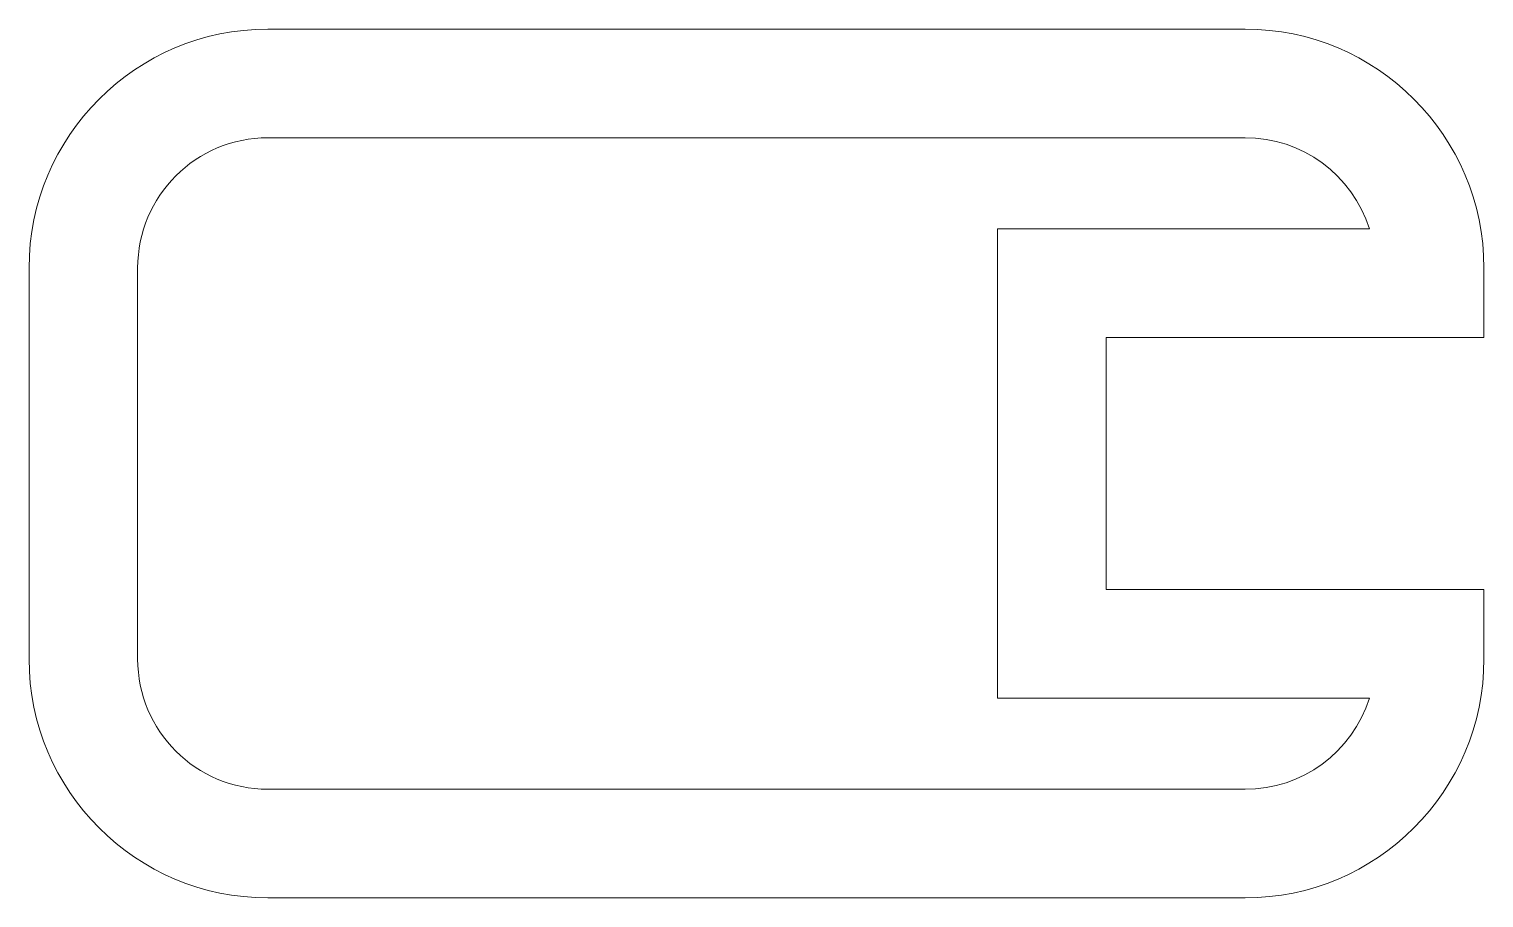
# Model space of a CAD drawing. Header units: millimetres. Extents: x 0 to 335, y 0 to 200.
import ezdxf

# ---------------------------------------------------------------- set-up
doc = ezdxf.new("R2010")
doc.units = ezdxf.units.MM

msp = doc.modelspace()

# ---------------------------------------------------------------- linework, layer by layer
at = {"color": 7, "linetype": 'Continuous', "lineweight": 15}
for p, q in [((280, 200), (55, 200)), ((280, 175), (55, 175)), ((223, 46), (223, 154)), ((223, 154), (308.62, 154)), ((0, 145), (0, 55)), ((25, 145), (25, 55)), ((335, 129), (335, 145)), ((248, 129), (335, 129)), ((248, 71), (248, 129)), ((335, 71), (248, 71)), ((335, 55), (335, 71)), ((308.62, 46), (223, 46)), ((55, 25), (280, 25)), ((55, 0), (280, 0))]:
    msp.add_line(p, q, dxfattribs=at)
for centre, radius, start, end in [((55, 145), 55, 90, 180), ((280, 145), 55, 0, 90), ((55, 145), 30, 90, 180), ((280, 145), 30, 17.4576, 90), ((55, 55), 55, 180, 270), ((55, 55), 30, 180, 270), ((280, 55), 55, 270, 0), ((280, 55), 30, 270, 342.5424)]:
    msp.add_arc(centre, radius, start, end, dxfattribs=at)

doc.saveas('drawing.dxf')
